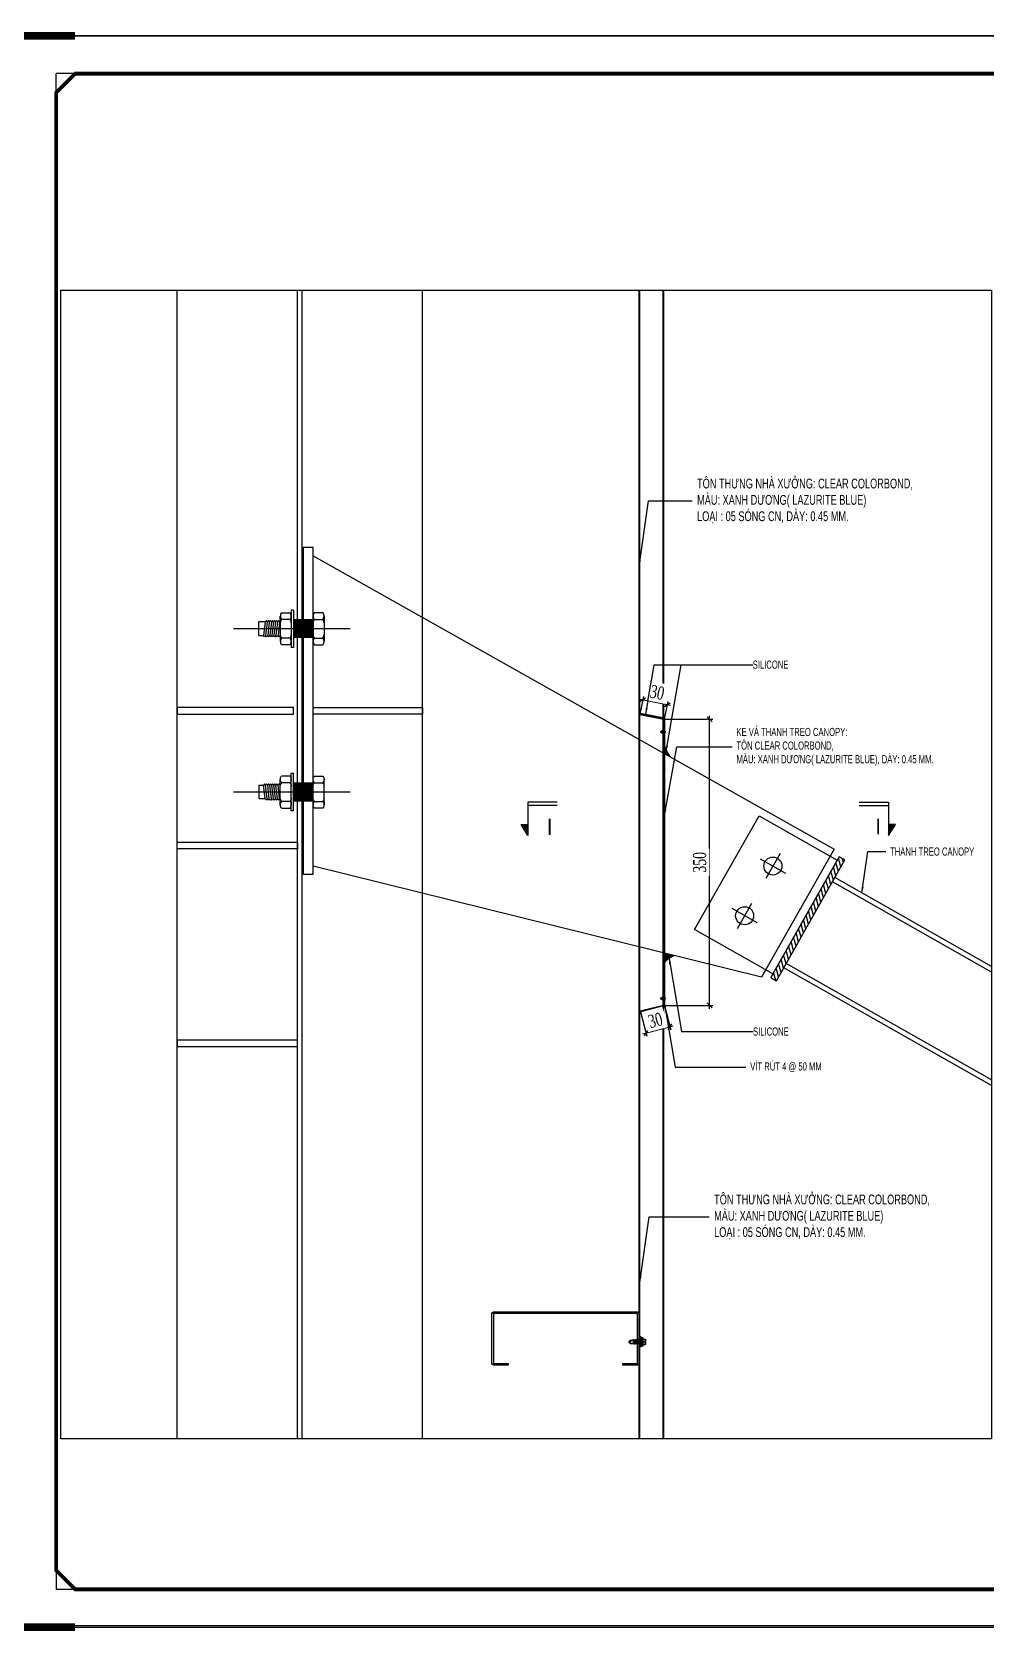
# Model space of a CAD drawing. Header units: inches. Extents: x 340055 to 349452, y -34649 to -30845.
# Drawn here: x 343499.8 to 343791.6, y -33308 to -32818.7 of the extents above; entities that cross this region are included whole.
import ezdxf
from ezdxf.enums import TextEntityAlignment as Align

# ---------------------------------------------------------------- set-up
doc = ezdxf.new("R2010")
doc.units = ezdxf.units.IN
doc.header["$MEASUREMENT"] = 0
for name, color, linetype in [('1', 1, 'Continuous'), ('2', 2, 'Continuous'), ('2NET-VE', 8, 'Continuous'), ('3', 3, 'Continuous'), ('4', 4, 'Continuous'), ('6', 6, 'Continuous'), ('7', 7, 'Continuous'), ('8', 8, 'Continuous'), ('flashing', 6, 'Continuous'), ('NET IN', 3, 'Continuous'), ('STRUCTURE', 1, 'Continuous')]:
    doc.layers.add(name, color=color, linetype=linetype)
doc.layers.add('TL-TIILE BLOCK A2$0$TL-TITLE BLOCK 1', color=7, linetype='Continuous', lineweight=50)
doc.styles.add('hx2', font='')
doc.styles.add('ST1', font='times.ttf', dxfattribs={"width": 0.7})
doc.styles.add('ST1H', font='vnshxh.shx', dxfattribs={"width": 0.7})
doc.styles.get('hx2').set_extended_font_data('.VnArial NarrowH')
doc.dimstyles.new('3', dxfattribs={"dimtxt": 3.5, "dimasz": 1.8, "dimexe": 1, "dimexo": 0, "dimgap": 1, "dimtad": 1, "dimdec": 0, "dimlfac": 3, "dimzin": 0, "dimdsep": 46, "dimtxsty": 'ST1H', "dimblk": 'OBLIQUE', "dimcen": 1, "dimdle": 1, "dimclrd": 8, "dimclre": 8, "dimclrt": 3, "dimadec": 0, "dimazin": 0, "dimtfac": 1, "dimtdec": 0, "dimtix": 1, "dimtofl": 0, "dimtmove": 1, "dimatfit": 3, "dimfxl": 0, "dimtolj": 1, "dimtzin": 0, "dimlwd": -1, "dimlwe": -1, "dimarcsym": 0})
doc.dimstyles.new('4', dxfattribs={"dimtxt": 4, "dimasz": 1.5, "dimexe": 1, "dimexo": 0, "dimgap": 1, "dimtad": 1, "dimdec": 0, "dimlfac": 4, "dimzin": 0, "dimdsep": 46, "dimtxsty": 'ST1', "dimblk": 'OBLIQUE', "dimcen": 1, "dimdle": 1, "dimclrd": 8, "dimclre": 8, "dimclrt": 3, "dimadec": 0, "dimazin": 0, "dimtfac": 1, "dimtdec": 0, "dimtix": 1, "dimtmove": 0, "dimatfit": 3, "dimfxl": 0, "dimtolj": 1, "dimtzin": 0, "dimlwd": -1, "dimlwe": -1, "dimarcsym": 0})

# ---------------------------------------------------------------- blocks, each defined once
blk = doc.blocks.new('*U73')
at = {"color": 9, "const_width": 22}
blk.add_lwpolyline([(0, 0), (23.2, 0)], dxfattribs=at)
at = {"layer": '2NET-VE', "color": 8, "linetype": 'Continuous', "ltscale": 0.5}
for p, q in [((0, 10.4), (23.2, 10.4)), ((40, 9.2), (40, 9.2)), ((0, -10.4), (23.2, -10.4)), ((40, -9.2), (40, -9.2))]:
    blk.add_line(p, q, dxfattribs=at)
at = {"layer": '7', "color": 8, "linetype": 'Continuous'}
for p, q in [((38.8, 8), (40.3, 9.6)), ((39.3, -8), (41.2, 8)), ((40.3, 9.6), (41.2, 8)), ((41.2, 8), (42.7, 9.6)), ((41.7, -8), (43.6, 8)), ((42.7, 9.6), (43.6, 8)), ((43.6, 8), (45.1, 9.6)), ((44.2, -8), (46, 8)), ((45.1, 9.6), (46, 8)), ((46, 8), (47.6, 9.6)), ((46.6, -8), (48.5, 8)), ((47.6, 9.6), (48.5, 8)), ((48.5, 8), (50, 9.6)), ((49, -8), (50.9, 8)), ((49, -8), (50.9, 8)), ((50, 9.6), (50.9, 8)), ((50.9, 8), (52.4, 9.6)), ((51.4, -8), (53.3, 8)), ((52.4, 9.6), (53.3, 8)), ((53.3, 8), (54.8, 9.6)), ((53.8, -8), (55.7, 8)), ((53.8, -8), (55.7, 8)), ((53.8, -8), (55.7, 8)), ((54.8, 9.6), (55.7, 8)), ((55.7, 8), (57.2, 9.6)), ((56.2, -8), (58.1, 8)), ((57.2, 9.6), (58.1, 8)), ((63.7, 8), (58.1, 8)), ((63.7, 8), (63.7, -8)), ((39, -8), (38.5, -8)), ((39.3, -8), (38.8, -8)), ((39.3, -8), (40.2, -9.6)), ((40.2, -9.6), (41.7, -8)), ((41.7, -8), (42.6, -9.6)), ((42.6, -9.6), (44.2, -8)), ((44.2, -8), (45.1, -9.6)), ((45.1, -9.6), (46.6, -8)), ((46.6, -8), (47.5, -9.6)), ((47.5, -9.6), (49, -8)), ((49, -8), (49.9, -9.6)), ((49.9, -9.6), (51.4, -8)), ((51.4, -8), (52.3, -9.6)), ((52.3, -9.6), (53.8, -8)), ((53.8, -8), (54.7, -9.6)), ((54.7, -9.6), (56.2, -8)), ((56.2, -8), (63.7, -8))]:
    blk.add_line(p, q, dxfattribs=at)
at = {"layer": '8', "color": 8, "linetype": 'Continuous'}
for p, q in [((23.2, -21.9), (23.2, 21.9)), ((23.2, 21.9), (25.7, 21.9)), ((25.7, -21.9), (25.7, 21.9)), ((-12.8, 11), (-12.8, 14.8)), ((-12.8, -14.8), (-12.8, 14.8)), ((-1.2, 18.7), (-11.6, 18.7)), ((-1.7, 11), (-11.1, 11)), ((0, 11), (0, 14.8)), ((0, -14.8), (0, 14.8)), ((25.7, 11), (25.7, 14.8)), ((25.7, -14.8), (25.7, 14.8)), ((26.8, 18.7), (37.3, 18.7)), ((27.4, 11), (36.7, 11)), ((38.5, 11), (38.5, 14.8)), ((38.5, -14.8), (38.5, 14.8)), ((-12.8, -11), (-12.8, -14.8)), ((-11.6, -18.7), (-1.2, -18.7)), ((-1.7, -11), (-11.1, -11)), ((0, -11), (0, -14.8)), ((25.7, -11), (25.7, -14.8)), ((37.3, -18.7), (26.8, -18.7)), ((27.4, -11), (36.7, -11)), ((38.5, -11), (38.5, -14.8)), ((23.2, -21.9), (25.7, -21.9))]:
    blk.add_line(p, q, dxfattribs=at)
at = {"layer": '8', "color": 8, "linetype": 'Continuous', "ltscale": 10}
blk.add_line((-43.5, 0), (93.3, 0), dxfattribs=at)
at = {"layer": '8', "color": 8, "linetype": 'Continuous'}
for centre, radius, start, end in [((-5.8, 14.8), 6.98, 146.602, 180), ((-7.7, 14.8), 5.12, 180, 228.5476), ((-7.7, 7.1), 5.12, 131.4524, 180), ((-5.1, 14.8), 5.12, 311.4524, 0), ((-5.1, 7.1), 5.12, 0, 48.5476), ((-7, 14.8), 6.98, 0, 33.398), ((32.7, 14.8), 6.98, 146.602, 180), ((30.8, 14.8), 5.12, 180, 228.5476), ((30.8, 7.1), 5.12, 131.4524, 180), ((33.4, 14.8), 5.12, 311.4524, 0), ((33.4, 7.1), 5.12, 0, 48.5476), ((31.5, 14.8), 6.98, 0, 33.398), ((-7.7, -7.1), 5.12, 180, 228.5476), ((-7.7, -14.8), 5.12, 131.4524, 180), ((-5.8, -14.8), 6.98, 180, 213.398), ((-5.1, -7.1), 5.12, 311.4524, 0), ((-5.1, -14.8), 5.12, 0, 48.5476), ((-7, -14.8), 6.98, 326.602, 0), ((30.8, -7.1), 5.12, 180, 228.5476), ((30.8, -14.8), 5.12, 131.4524, 180), ((32.7, -14.8), 6.98, 180, 213.398), ((33.4, -7.1), 5.12, 311.4524, 0), ((33.4, -14.8), 5.12, 0, 48.5476), ((31.5, -14.8), 6.98, 326.602, 0)]:
    blk.add_arc(centre, radius, start, end, dxfattribs=at)
blk = doc.blocks.new('*U74')
at = {"color": 9, "const_width": 22}
blk.add_lwpolyline([(0, 0), (23.2, 0)], dxfattribs=at)
at = {"layer": '2NET-VE', "color": 8, "linetype": 'Continuous', "ltscale": 0.5}
for p, q in [((0, 10.4), (23.2, 10.4)), ((40, 9.2), (40, 9.2)), ((0, -10.4), (23.2, -10.4)), ((40, -9.2), (40, -9.2))]:
    blk.add_line(p, q, dxfattribs=at)
at = {"layer": '7', "color": 8, "linetype": 'Continuous'}
for p, q in [((38.8, 8), (40.3, 9.6)), ((39.3, -8), (41.2, 8)), ((40.3, 9.6), (41.2, 8)), ((41.2, 8), (42.7, 9.6)), ((41.7, -8), (43.6, 8)), ((42.7, 9.6), (43.6, 8)), ((43.6, 8), (45.1, 9.6)), ((44.2, -8), (46, 8)), ((45.1, 9.6), (46, 8)), ((46, 8), (47.6, 9.6)), ((46.6, -8), (48.5, 8)), ((47.6, 9.6), (48.5, 8)), ((48.5, 8), (50, 9.6)), ((49, -8), (50.9, 8)), ((49, -8), (50.9, 8)), ((50, 9.6), (50.9, 8)), ((50.9, 8), (52.4, 9.6)), ((51.4, -8), (53.3, 8)), ((52.4, 9.6), (53.3, 8)), ((53.3, 8), (54.8, 9.6)), ((53.8, -8), (55.7, 8)), ((53.8, -8), (55.7, 8)), ((53.8, -8), (55.7, 8)), ((54.8, 9.6), (55.7, 8)), ((55.7, 8), (57.2, 9.6)), ((56.2, -8), (58.1, 8)), ((57.2, 9.6), (58.1, 8)), ((63.7, 8), (58.1, 8)), ((63.7, 8), (63.7, -8)), ((39, -8), (38.5, -8)), ((39.3, -8), (38.8, -8)), ((39.3, -8), (40.2, -9.6)), ((40.2, -9.6), (41.7, -8)), ((41.7, -8), (42.6, -9.6)), ((42.6, -9.6), (44.2, -8)), ((44.2, -8), (45.1, -9.6)), ((45.1, -9.6), (46.6, -8)), ((46.6, -8), (47.5, -9.6)), ((47.5, -9.6), (49, -8)), ((49, -8), (49.9, -9.6)), ((49.9, -9.6), (51.4, -8)), ((51.4, -8), (52.3, -9.6)), ((52.3, -9.6), (53.8, -8)), ((53.8, -8), (54.7, -9.6)), ((54.7, -9.6), (56.2, -8)), ((56.2, -8), (63.7, -8))]:
    blk.add_line(p, q, dxfattribs=at)
at = {"layer": '8', "color": 8, "linetype": 'Continuous'}
for p, q in [((23.2, -21.9), (23.2, 21.9)), ((23.2, 21.9), (25.7, 21.9)), ((25.7, -21.9), (25.7, 21.9)), ((-12.8, 11), (-12.8, 14.8)), ((-12.8, -14.8), (-12.8, 14.8)), ((-1.2, 18.7), (-11.6, 18.7)), ((-1.7, 11), (-11.1, 11)), ((0, 11), (0, 14.8)), ((0, -14.8), (0, 14.8)), ((25.7, 11), (25.7, 14.8)), ((25.7, -14.8), (25.7, 14.8)), ((26.8, 18.7), (37.3, 18.7)), ((27.4, 11), (36.7, 11)), ((38.5, 11), (38.5, 14.8)), ((38.5, -14.8), (38.5, 14.8)), ((-12.8, -11), (-12.8, -14.8)), ((-11.6, -18.7), (-1.2, -18.7)), ((-1.7, -11), (-11.1, -11)), ((0, -11), (0, -14.8)), ((25.7, -11), (25.7, -14.8)), ((37.3, -18.7), (26.8, -18.7)), ((27.4, -11), (36.7, -11)), ((38.5, -11), (38.5, -14.8)), ((23.2, -21.9), (25.7, -21.9))]:
    blk.add_line(p, q, dxfattribs=at)
at = {"layer": '8', "color": 8, "linetype": 'Continuous', "ltscale": 10}
blk.add_line((-43.5, 0), (93.3, 0), dxfattribs=at)
at = {"layer": '8', "color": 8, "linetype": 'Continuous'}
for centre, radius, start, end in [((-5.8, 14.8), 6.98, 146.602, 180), ((-7.7, 14.8), 5.12, 180, 228.5476), ((-7.7, 7.1), 5.12, 131.4524, 180), ((-5.1, 14.8), 5.12, 311.4524, 0), ((-5.1, 7.1), 5.12, 0, 48.5476), ((-7, 14.8), 6.98, 0, 33.398), ((32.7, 14.8), 6.98, 146.602, 180), ((30.8, 14.8), 5.12, 180, 228.5476), ((30.8, 7.1), 5.12, 131.4524, 180), ((33.4, 14.8), 5.12, 311.4524, 0), ((33.4, 7.1), 5.12, 0, 48.5476), ((31.5, 14.8), 6.98, 0, 33.398), ((-7.7, -7.1), 5.12, 180, 228.5476), ((-7.7, -14.8), 5.12, 131.4524, 180), ((-5.8, -14.8), 6.98, 180, 213.398), ((-5.1, -7.1), 5.12, 311.4524, 0), ((-5.1, -14.8), 5.12, 0, 48.5476), ((-7, -14.8), 6.98, 326.602, 0), ((30.8, -7.1), 5.12, 180, 228.5476), ((30.8, -14.8), 5.12, 131.4524, 180), ((32.7, -14.8), 6.98, 180, 213.398), ((33.4, -7.1), 5.12, 311.4524, 0), ((33.4, -14.8), 5.12, 0, 48.5476), ((31.5, -14.8), 6.98, 326.602, 0)]:
    blk.add_arc(centre, radius, start, end, dxfattribs=at)
blk = doc.blocks.new('Short_Self_drilling')
at = {"layer": 'STRUCTURE', "color": 1, "linetype": 'Continuous'}
for p, q in [((6.4, 1.7), (-6.4, 1.7)), ((5.1, 3.8), (-5.1, 3.8)), ((-2.6, 2.9), (-5.1, 2.9)), ((-3.4, 3.8), (-3.4, 6.8)), ((3, 7.2), (-3, 7.2)), ((2.6, 2.9), (-2.6, 2.9)), ((-2.1, 2.8), (-2.1, 2.9)), ((6.3, 0), (0, 0)), ((2.2, 2.8), (2.2, 2.9)), ((2.2, -0.5), (2.2, 0)), ((5.1, 2.9), (2.6, 2.9)), ((3.4, 3.8), (3.4, 6.8)), ((3, -1.2), (-2.7, -0.2)), ((3, -2.7), (-2.7, -1.8)), ((3, -4.2), (-2.7, -3.3)), ((3, -5.8), (-2.7, -4.8)), ((3, -7.3), (-2.7, -6.3)), ((-1.9, -8), (-2.7, -7.9)), ((-2.1, -1.4), (-2.1, -0.9)), ((-2.1, -2.9), (-2.1, -2.4)), ((-2.1, -4.4), (-2.1, -3.9)), ((-2.1, -6), (-2.1, -5.4)), ((-2.1, -7.5), (-2.1, -7)), ((-2.1, -12.3), (-2.1, -8.5)), ((3, -8.8), (-1.1, -8.1)), ((2.1, -12.3), (2.1, -9.1)), ((2.2, -2), (2.2, -1.5)), ((2.2, -3.6), (2.2, -3)), ((2.2, -5.1), (2.2, -4.6)), ((2.2, -6.6), (2.2, -6.1)), ((2.2, -8.1), (2.2, -7.6))]:
    blk.add_line(p, q, dxfattribs=at)
blk.add_lwpolyline([(6.4, 1.3), (6.4, 1.7), (2.1, 2.8), (-2.1, 2.8), (-6.4, 1.7), (-6.4, 1.3)], close=True, dxfattribs=at)
for points in [[(-6.4, 1.3, -0.088869), (-6.3, 0), (0, 0)], [(-0.1, 3.8), (-0.3, 6.2, 0.338878), (-3.1, 6.2), (-3.3, 3.8)], [(3.3, 3.8), (3.1, 6.2, 0.338878), (0.3, 6.2), (0.1, 3.8)], [(2.1, -12.3), (0.2, -14.2, -0.333596), (-0.2, -14.2), (-2.1, -12.3)], [(-0.1, -14), (-1, -12.2, -0.148657), (-1.4, -11.2), (-2, -7.7, -0.815006), (-1.2, -7.8, 0.150833), (-0.8, -8.7)], [(2.1, -12.3), (1.7, -11.7, 0.52242), (0.9, -11.7), (-0.2, -14.2)]]:
    blk.add_lwpolyline(points, format="xyb", dxfattribs=at)
for points in [[(3, -1.2), (2.2, -1.5), (-2.1, -0.8), (-2.7, -0.2), (-2.4, 0)], [(3, -2.7), (2.2, -3), (-2.1, -2.4), (-2.7, -1.8), (-2.1, -1.4), (2.2, -2), (3, -2.7)], [(3, -4.2), (2.2, -4.6), (-2.1, -3.9), (-2.7, -3.3), (-2.1, -2.9), (2.2, -3.6), (3, -4.2)], [(3, -5.8), (2.2, -6.1), (-2.1, -5.4), (-2.7, -4.8), (-2.1, -4.4), (2.2, -5.1), (3, -5.8)], [(3, -7.3), (2.2, -7.6), (-2.1, -7), (-2.7, -6.3), (-2.1, -6), (2.2, -6.6), (3, -7.3)], [(-1.8, -8.5), (-2.1, -8.5), (-2.7, -7.9), (-2.1, -7.5), (-1.8, -7.5)], [(-1.3, -7.6), (2.2, -8.1), (3, -8.8)], [(-1.2, 0), (2.2, -0.5), (3, -1.2)], [(3, -8.8), (2.2, -9.1), (-0.8, -8.7)]]:
    blk.add_lwpolyline(points, dxfattribs=at)
for centre, radius, start, end in [((-5, 3.3), 0.455, 109.7949, 250.2674), ((-3, 6.8), 0.429, 90.0311, 180.0311), ((3, 6.8), 0.429, 0.0311, 90.0311), ((5.1, 3.3), 0.435, 279.7276, 80.3347), ((10, 0.2), 3.74, 162.2963, 182.6103)]:
    blk.add_arc(centre, radius, start, end, dxfattribs=at)
blk = doc.blocks.new('RIVET')
at = {"color": 8}
for p, q in [((-3.9, 1.1), (-4.2, 0)), ((-4.2, 0), (-3.9, -1.1)), ((-3.9, -1.1), (-3.9, 1.1)), ((-3.5, -1.3), (-3.5, 1.3)), ((-1, -1.2), (-1, 1.3)), ((-1, 1.3), (-0.1, 1.3)), ((0, 1.3), (0, 2.4)), ((0, -1.3), (0, 1.3)), ((0.1, 2.5), (0.1, 2.5)), ((0.1, 2.5), (0.7, 1.4)), ((0.1, -2.5), (0.1, 2.5)), ((0.7, 1.1), (0.7, -1.1)), ((0.9, 0.7), (0.7, 0.7)), ((0.9, -0.7), (0.9, 0.7)), ((-0.1, -1.2), (-1, -1.2)), ((0, -2.4), (0, -1.3)), ((0.7, -1.4), (0.1, -2.5)), ((0.1, -2.5), (0.1, -2.5)), ((0.9, -0.7), (0.7, -0.7))]:
    blk.add_line(p, q, dxfattribs=at)
for centre, radius, start, end in [((-3.4, 0.7), 0.634, 101.5667, 142.2309), ((-2.5, -0.1), 1.78, 64.6352, 125.2369), ((-0.9, 3), 1.71, 240.4783, 268.3625), ((-0.1, 1.3), 0.0625, 270, 0), ((0.1, 2.4), 0.0625, 90, 180), ((0.1, 2.4), 0.0625, 26.5651, 90), ((0.1, 1.1), 0.625, 0, 26.5651), ((5.4, 0.6), 4.45, 179.0778, 187.9518), ((5.8, -0.6), 4.85, 172.415, 180.5555), ((-3.4, -0.7), 0.634, 217.7691, 258.4333), ((-2.5, 0.1), 1.78, 234.7631, 295.3648), ((-0.9, -3), 1.71, 91.6375, 119.5217), ((-0.1, -1.3), 0.0625, 0, 90), ((0.1, -2.4), 0.0625, 180, 270), ((0.1, -2.4), 0.0625, 270, 333.4349), ((0.1, -1.1), 0.625, 333.4349, 0)]:
    blk.add_arc(centre, radius, start, end, dxfattribs=at)
blk = doc.blocks.new('_Oblique')
at = {"color": 0, "linetype": 'ByBlock', "lineweight": -2}
blk.add_line((-0.5, -0.5), (0.5, 0.5), dxfattribs=at)
blk = doc.blocks.new('*D575')
at = {"color": 8, "linetype": 'Continuous', "transparency": 16777216}
for p, q in [((343685.73, -33022.79), (343695.11, -33024.7)), ((343685.8, -33027.46), (343686.91, -33022.01)), ((343693.22, -33028.97), (343694.33, -33023.52))]:
    blk.add_line(p, q, dxfattribs=at)
at = {"layer": 'Defpoints', "color": 0, "transparency": 16777216}
for p in [(343685.8, -33027.46), (343693.22, -33028.97)]:
    blk.add_point(p, dxfattribs=at)
at = {"color": 8, "transparency": 16777216, "xscale": 1.5, "yscale": 1.5, "zscale": 1.5}
for p, rotation in [((343686.71, -33022.99), 168.4661396790564), ((343694.13, -33024.5), 348.4661396790565)]:
    blk.add_blockref('_Oblique', p, dxfattribs=dict(at, rotation=rotation))
at = {"color": 3, "transparency": 16777216, "insert": (343691.03, -33020.77), "char_height": 4, "attachment_point": 5, "rotation": 348.4661, "style": 'ST1', "bg_fill": 3, "box_fill_scale": 1.25, "bg_fill_color": 256, "bg_fill_true_color": 13158600, "bg_fill_transparency": 0}
blk.add_mtext('\\A1;30', dxfattribs=at)
at = {"layer": 'Defpoints', "color": 0, "transparency": 16777216}
blk.add_point((343694.13, -33024.5), dxfattribs=at)
blk = doc.blocks.new('*D576')
at = {"color": 8, "linetype": 'Continuous', "transparency": 16777216}
for p, q in [((343693.22, -33116.55), (343695.16, -33124.04)), ((343685.87, -33118.46), (343687.82, -33125.95)), ((343686.6, -33125.24), (343695.88, -33122.82))]:
    blk.add_line(p, q, dxfattribs=at)
at = {"color": 8, "transparency": 16777216, "xscale": 1.5, "yscale": 1.5, "zscale": 1.5}
for p, rotation in [((343694.91, -33123.08), 14.57939584879574), ((343687.57, -33124.99), 194.5793958487957)]:
    blk.add_blockref('_Oblique', p, dxfattribs=dict(at, rotation=rotation))
at = {"color": 3, "transparency": 16777216, "insert": (343690.48, -33121.09), "char_height": 4, "attachment_point": 5, "rotation": 14.5794, "style": 'ST1', "bg_fill": 3, "box_fill_scale": 1.25, "bg_fill_color": 256, "bg_fill_true_color": 13158600, "bg_fill_transparency": 0}
blk.add_mtext('\\A1;30', dxfattribs=at)
at = {"layer": 'Defpoints', "color": 0, "transparency": 16777216}
for p in [(343693.22, -33116.55), (343685.87, -33118.46), (343694.91, -33123.08)]:
    blk.add_point(p, dxfattribs=at)
blk = doc.blocks.new('*D578')
at = {"color": 8, "linetype": 'Continuous', "transparency": 16777216}
for p, q in [((343693.22, -33028.97), (343708.05, -33028.97)), ((343707.05, -33117.55), (343707.05, -33027.97)), ((343693.22, -33116.55), (343708.05, -33116.55))]:
    blk.add_line(p, q, dxfattribs=at)
at = {"layer": 'Defpoints', "color": 0, "transparency": 16777216}
for p in [(343693.22, -33028.97), (343707.05, -33028.97), (343693.22, -33116.55)]:
    blk.add_point(p, dxfattribs=at)
at = {"color": 8, "transparency": 16777216, "xscale": 1.5, "yscale": 1.5, "zscale": 1.5}
for p, rotation in [((343707.05, -33028.97), 90), ((343707.05, -33116.55), 270)]:
    blk.add_blockref('_Oblique', p, dxfattribs=dict(at, rotation=rotation))
at = {"color": 3, "transparency": 16777216, "insert": (343704.01, -33072.76), "char_height": 4, "attachment_point": 5, "rotation": 90, "style": 'ST1', "bg_fill": 3, "box_fill_scale": 1.25, "bg_fill_color": 256, "bg_fill_true_color": 13158600, "bg_fill_transparency": 0}
blk.add_mtext('\\A1;350', dxfattribs=at)
blk = doc.blocks.new('MC')
at = {"layer": '2'}
h = blk.add_hatch(dxfattribs=at)
h.set_pattern_fill('ANSI31', color=256, style=0)
h.paths.add_polyline_path([(-113.47, 4283.2), (-115.93, 4283.2), (-113.47, 4279.14)])
for p, q in [((-102.86, 4291.26), (-113.47, 4291.26)), ((-113.47, 4291.26), (-113.47, 4279.14)), ((-102.86, 4290.02), (-113.47, 4290.02)), ((-113.47, 4279.14), (-115.93, 4283.2)), ((-115.93, 4283.2), (-113.47, 4283.2))]:
    blk.add_line(p, q, dxfattribs=at)
blk = doc.blocks.new('*U146')
at = {"layer": '2'}
h = blk.add_hatch(dxfattribs=at)
h.set_pattern_fill('ANSI31', color=256, scale=0.666667, angle=-90, style=0)
h.set_pattern_definition([(315, (-2846.55065, -263.68536), (0.058925565, 0.058925565), [])])
h.paths.add_polyline_path([(8.92, -188.04), (8.92, -186.4), (6.21, -188.04)])
for p, q in [((6.21, -188.04), (8.92, -186.4)), ((14.29, -188.04), (6.21, -188.04)), ((8.92, -186.4), (8.92, -188.04)), ((13.46, -195.11), (13.46, -188.04)), ((14.29, -195.11), (14.29, -188.04))]:
    blk.add_line(p, q, dxfattribs=at)
at = {"layer": '1', "xscale": -0.6666666666660603, "yscale": 0.6666666666660603, "zscale": 0.6666666666660603, "rotation": 270}
blk.add_blockref('MC', (-2846.55, -199.57), dxfattribs=at)
at = {"style": 'hx2'}
for tag, p in [('A', (10.34, -193.94)), ('B', (10.28, -273.28))]:
    blk.add_attdef(tag, text='', height=4, dxfattribs=at).set_placement(p, align=Align.CENTER)
blk = doc.blocks.new('kt kien truc 1')
at = {"layer": 'Defpoints'}
for p, q in [((20, 410), (15, 410)), ((15, 405), (15, 410)), ((15, 15), (15, 10)), ((20, 10), (15, 10))]:
    blk.add_line(p, q, dxfattribs=at)
at = {"layer": 'Defpoints', "color": 8, "const_width": 2}
for points in [[(0, 400), (0, 420), (20, 420)], [(0, 20), (0, 0), (20, 0)]]:
    blk.add_lwpolyline(points, dxfattribs=at)
at = {"layer": 'Defpoints', "color": 8}
blk.add_lwpolyline([(0, 0), (594, 0), (594, 420), (0, 420)], close=True, dxfattribs=at)
at = {"layer": 'TL-TIILE BLOCK A2$0$TL-TITLE BLOCK 1', "const_width": 1}
blk.add_lwpolyline([(20, 10), (579, 10), (584, 15), (584, 405), (579, 410), (20, 410), (15, 405), (15, 15)], close=True, dxfattribs=at)

msp = doc.modelspace()

# ---------------------------------------------------------------- hatches: boundary and pattern name
at = {"true_color": 0x2cc9bc}
for points in [[(343695.2119, -33040.5911, -0.18712854), (343693.215, -33036.59), (343693.215, -33039.4664)], [(343693.215, -33100.4927), (343693.215, -33103.4443, -0.12473965), (343696.351, -33101.2694)]]:
    msp.add_hatch(color=132, dxfattribs=at).paths.add_polyline_path(points)
at = {"layer": '8'}
h = msp.add_hatch(dxfattribs=at)
h.set_pattern_fill('ANSI31', color=2, scale=8.75, angle=-29.571835, style=0)
h.set_pattern_definition([(105.42816534, (766501.6051, -196374.0724), (1.0543364412, 0.290970327), [])])
h.paths.add_polyline_path([(343748.4416, -33072.0237), (343746.7021, -33071.0367), (343725.7277, -33108.0005), (343727.4672, -33108.9876)])

# ---------------------------------------------------------------- linework, layer by layer
at = {"color": 8}
msp.add_lwpolyline([(343508.6102, -32897.6427), (343793.2792, -32897.6427), (343793.2792, -33249.2225), (343508.6102, -33249.2225)], close=True, dxfattribs=at)
at = {"color": 94}
msp.add_lwpolyline([(343680.4653, -33226.1109), (343684.9653, -33226.1109), (343684.9653, -33210.8609), (343640.9653, -33210.8609), (343640.9653, -33226.1109), (343645.4653, -33226.1109), (343645.4653, -33226.6109), (343640.9653, -33226.6109, -0.41421356), (343640.4653, -33226.1109), (343640.4653, -33210.8609, -0.41421356), (343640.9653, -33210.3609), (343684.9653, -33210.3609, -0.41421356), (343685.4653, -33210.8609), (343685.4653, -33226.1109, -0.41421356), (343684.9653, -33226.6109), (343680.4653, -33226.6109), (343680.4653, -33226.1109)], format="xyb", dxfattribs=at)
at = {"color": 132, "true_color": 0x2cc9bc}
for centre, radius, start, end in [((343699.3717, -33036.0162), 6.1833, 185.32391, 227.720284), ((343699.0742, -33108.5442), 7.7677, 110.522179, 138.963491)]:
    msp.add_arc(centre, radius, start, end, dxfattribs=at)
at = {"layer": '3'}
for points in [[(343685.4653, -33249.2225), (343685.4653, -32897.6427)], [(343685.7153, -33249.2225), (343685.7153, -32897.6427)], [(343692.715, -32897.6427), (343692.715, -33249.2225)], [(343692.965, -32897.6427), (343692.965, -33249.2225)]]:
    msp.add_lwpolyline(points, dxfattribs=at)
at = {"layer": '4'}
msp.add_line((343685.4653, -33210.3609), (343685.4653, -33226.6109), dxfattribs=at)
at = {"layer": '6', "ltscale": 10}
msp.add_lwpolyline([(343693.215, -33034.8906), (343693.215, -33116.5528), (343685.8739, -33118.4622), (343685.8151, -33118.2536), (343692.965, -33116.4486), (343692.965, -33034.8906), (343692.965, -33029.0738), (343685.7411, -33027.665), (343685.7999, -33027.4563), (343693.215, -33028.9695)], close=True, dxfattribs=at)
at = {"layer": '8', "color": 2}
for p, q in [((343544.2202, -33249.2225), (343544.2202, -32897.6427)), ((343580.9702, -33249.2225), (343580.9702, -32897.6427)), ((343582.4702, -33249.2225), (343582.4702, -32897.6427)), ((343619.2202, -33249.2225), (343619.2202, -32897.6427)), ((343585.7806, -32978.9539), (343745.1446, -33068.7157)), ((343745.1446, -33068.7157), (343722.9365, -33107.8539)), ((343722.9365, -33107.8539), (343585.7806, -33073.884)), ((343722.5363, -33071.6965), (343730.2636, -33076.0811)), ((343728.5923, -33070.0252), (343724.2076, -33077.7524)), ((343793.2792, -33106.3414), (343744.6324, -33078.7368)), ((343793.2792, -33104.6167), (343745.3727, -33077.4322)), ((343721.6271, -33091.3016), (343713.8998, -33086.9169)), ((343715.5711, -33092.9729), (343719.9558, -33085.2456)), ((343793.2792, -33141.0683), (343729.7268, -33105.0055)), ((343793.2792, -33139.3436), (343730.467, -33103.7009))]:
    msp.add_line(p, q, dxfattribs=at)
for points in [[(343582.7202, -33076.384), (343585.7806, -33076.384), (343585.7806, -32976.4505), (343582.7202, -32976.4505)], [(343544.2202, -33027.4172), (343579.7806, -33027.4172), (343579.7806, -33025.4172), (343544.2202, -33025.4172)], [(343619.2202, -33027.4172), (343585.7806, -33027.4172), (343585.7806, -33025.4172), (343619.2202, -33025.4172)], [(343722.1674, -33058.5522), (343746.0852, -33072.1239), (343726.3446, -33106.9134), (343702.4268, -33093.3417)], [(343580.9702, -33068.6324), (343544.2202, -33068.6324), (343544.2202, -33066.6324), (343580.9702, -33066.6324)], [(343748.4416, -33072.0237), (343746.7021, -33071.0367), (343725.7277, -33108.0005), (343727.4672, -33108.9876)], [(343580.9702, -33127.1324), (343544.2202, -33127.1324), (343544.2202, -33129.1324), (343580.9702, -33129.1324)]]:
    msp.add_lwpolyline(points, close=True, dxfattribs=at)
for centre in [(343726.3999, -33073.8888), (343726.3999, -33073.8888), (343717.7634, -33089.1092), (343717.7634, -33089.1092)]:
    msp.add_circle(centre, 2.75, dxfattribs=at)

# ---------------------------------------------------------------- block references
at = {"color": 1, "extrusion": (0, 0, -1), "xscale": 0.2399999999637811, "yscale": 0.2399999999637811, "zscale": -0.2399999999999999, "rotation": 89.9688725494087}
msp.add_blockref('Short_Self_drilling', (-343685.7244, -33219.5182), dxfattribs=at)
at = {"layer": '8', "xscale": 0.2608695649250876, "yscale": 0.2608695649250876, "zscale": 0.2608695649250876, "rotation": 180}
msp.add_blockref('*U73', (343585.7806, -33001.2774), dxfattribs=at)
at = {"layer": '8', "xscale": -0.2608695649250876, "yscale": 0.2608695652415918, "zscale": 0.2608695652240346}
msp.add_blockref('*U74', (343585.7806, -33051.2774), dxfattribs=at)
at = {"layer": 'flashing', "color": 0, "ltscale": 500, "xscale": -0.2499999999417923, "yscale": 0.2500000000291038, "zscale": 0.2500000000291038, "rotation": 180}
for p in [(343693.215, -33032.8218), (343693.215, -33114.4377)]:
    msp.add_blockref('RIVET', p, dxfattribs=at)

# ---------------------------------------------------------------- leaders
at = {"color": 9}
for points in [[(343685.4653, -32982.2488), (343688.3618, -32962.1741), (343703.2127, -32962.1741)], [(343753.5977, -33082.0995), (343755.4387, -33069.4868), (343762.2557, -33069.4868)], [(343685.667, -33201.3262), (343688.5635, -33181.2515), (343708.4243, -33181.2515)]]:
    msp.add_leader(points, dimstyle='3', override={"dimgap": 1, "dimtad": 0}, dxfattribs=at)

# ---------------------------------------------------------------- next in the draw order: texts
at = {"layer": '3', "attachment_point": 4, "style": 'ST1H', "bg_fill": 2}
for s, insert, char_height in [('\\A1;t«n TH¦NG nhµ x\xadëng: CLEAR COLORBOND,\\Pmµu: Xanh d\xad¬ng( Lazurite blue)\\PLo¹i : 05 SãNG CN, dµy: 0.45 mm.', (343703.2127, -32962.1741), 3), ('\\A1;silicone', (343720.2345, -33012.2786), 2.5), ('\\A1;silicone', (343720.3293, -33124.5484), 2.5), ('\\A1;t«n TH¦NG nhµ x\xadëng: CLEAR COLORBOND,\\Pmµu: Xanh d\xad¬ng( Lazurite blue)\\PLo¹i : 05 SãNG CN, dµy: 0.45 mm.', (343708.4243, -33181.2515), 3)]:
    msp.add_mtext(s, dxfattribs=dict(at, insert=insert, char_height=char_height))

# ---------------------------------------------------------------- next in the draw order: dimensions: what is measured, and where the dimension line sits
at = {"color": 8}
for p1, p2, distance, picture, middle in [((343685.7999, -33027.4563), (343693.215, -33028.9695), 4.5606, '*D575', (343691.0261, -33020.7712)), ((343685.8739, -33118.4622), (343693.215, -33116.5528), -6.74, '*D576', (343690.4772, -33121.0936))]:
    dim = msp.add_aligned_dim(p1=p1, p2=p2, distance=distance, dimstyle='4', dxfattribs=at)
    dim.commit()
    dim.dimension.update_dxf_attribs({"geometry": picture, "text_midpoint": middle})

# ---------------------------------------------------------------- next in the draw order: hatches: boundary and pattern name
at = {"true_color": 0x2cc9bc}
msp.add_hatch(color=132, dxfattribs=at).paths.add_polyline_path([(343685.8804, -33027.0614), (343693.2316, -33028.5615), (343693.215, -33028.9695), (343685.7999, -33027.4563)])

# ---------------------------------------------------------------- next in the draw order: linework, layer by layer
at = {"color": 132, "true_color": 0x2cc9bc}
msp.add_lwpolyline([(343685.8804, -33027.0614), (343693.2316, -33028.5615), (343693.215, -33028.9695), (343685.7999, -33027.4563)], close=True, dxfattribs=at)

# ---------------------------------------------------------------- next in the draw order: dimensions: what is measured, and where the dimension line sits
at = {"color": 8}
dim = msp.add_linear_dim(base=(343707.0485, -33028.9695), p1=(343693.215, -33116.5528), p2=(343693.215, -33028.9695), angle=90, dimstyle='4', dxfattribs=at)
dim.commit()
dim.dimension.update_dxf_attribs({"geometry": '*D578', "text_midpoint": (343704.0139, -33072.7612)})

# ---------------------------------------------------------------- next in the draw order: block references
ref = msp.add_blockref('*U146', (343413.4715, -33072.4525), dxfattribs=dict(xscale=1.265625, yscale=1.265625, zscale=1.265625, rotation=90))
ref.add_attrib('B', 'I', dxfattribs={"height": 4.7743, "style": 'hx2'}).set_placement((343759.3392, -33059.4405), align=Align.TOP_RIGHT)
ref.add_attrib('A', 'I', dxfattribs={"height": 5.0625, "style": 'hx2'}).set_placement((343658.9285, -33059.3703), align=Align.TOP_RIGHT)

# ---------------------------------------------------------------- next in the draw order: leaders
at = {"color": 9}
for points in [[(343687.4937, -33027.3906), (343690.1354, -33012.2786), (343720.2345, -33012.2786)], [(343693.749, -33038.7526), (343698.3768, -33012.2786), (343720.2345, -33012.2786)], [(343693.215, -33058.4683), (343696.974, -33037.4063), (343715.2521, -33037.4063)], [(343694.6474, -33102.1613), (343698.4717, -33124.5484), (343720.3293, -33124.5484)], [(343692.94, -33114.3034), (343696.5121, -33135.4633), (343719.469, -33135.4633)]]:
    msp.add_leader(points, dimstyle='3', override={"dimgap": 1, "dimtad": 0}, dxfattribs=at)

# ---------------------------------------------------------------- next in the draw order: texts
at = {"layer": '3', "char_height": 2.5, "attachment_point": 4, "style": 'ST1H', "bg_fill": 2}
for s, insert in [('\\A1;ke V¸ THANH TREO CANOPY: \\Pt«n CLEAR COLORBOND, \\Pmµu: Xanh d\xad¬ng( Lazurite blue), dµy: 0.45 mm.', (343715.2521, -33037.4063)), ('\\A1;THANH TREO CANOPY ', (343762.2557, -33069.4868)), ('\\A1;vÝt rót 4 @ 50 mm', (343719.469, -33135.4633))]:
    msp.add_mtext(s, dxfattribs=dict(at, insert=insert))

# ---------------------------------------------------------------- next in the draw order: linework, layer by layer
at = {"layer": 'NET IN'}
msp.add_lwpolyline([(343489.7906, -32819.8165), (344178.5705, -32819.8165), (344178.5705, -33306.4171), (343489.7906, -33306.4171)], close=True, dxfattribs=at)

# ---------------------------------------------------------------- next in the draw order: block references
at = {"layer": '3', "xscale": 1.159562065285868, "yscale": 1.159562065285868, "zscale": 1.159562065285868}
msp.add_blockref('kt kien truc 1', (343489.7906, -33306.8326), dxfattribs=at)

doc.saveas('drawing.dxf')
